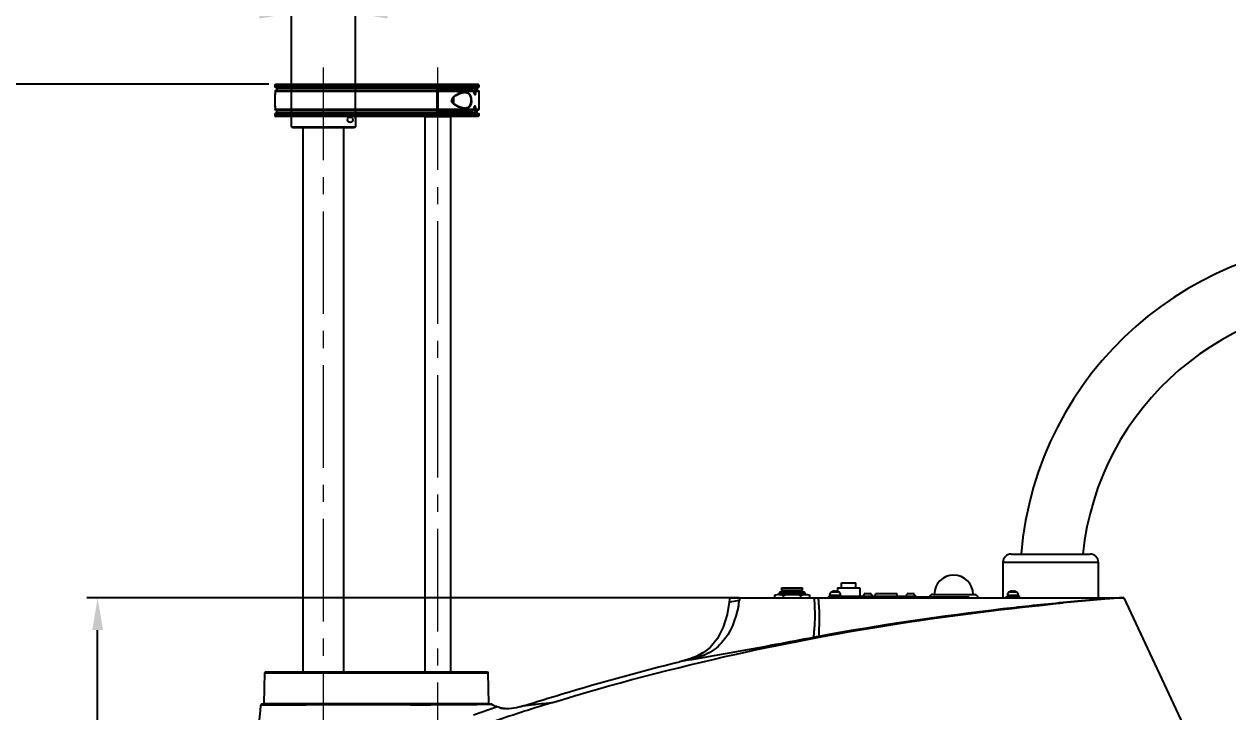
# Model space of a CAD drawing. Header units: millimetres. Extents: x 4086 to 8300, y 123 to 1549.
# Drawn here: x 6641.1 to 6864.6, y 1053.7 to 1181.5 of the extents above; entities that cross this region are included whole.
import ezdxf

# ---------------------------------------------------------------- set-up
doc = ezdxf.new("R2010")
doc.units = ezdxf.units.MM
doc.linetypes.add('CENTER2', pattern=[28.575, 19.05, -3.175, 3.175, -3.175])
doc.layers.add('中心线层', color=7, linetype='CENTER2', lineweight=0)
doc.layers.add('轮廓实线层', color=7, linetype='Continuous', lineweight=30)
doc.styles.add('思源黑', font='SourceHanSansCN-Normal.ttf')
doc.dimstyles.new('尺寸标注_3_10比例', dxfattribs={"dimtxt": 7, "dimasz": 6, "dimexe": 2, "dimexo": 1.5, "dimgap": 1, "dimtad": 1, "dimdec": 1, "dimlfac": 3.333333, "dimdsep": 46, "dimtxsty": '思源黑', "dimcen": 0.09, "dimadec": 0, "dimazin": 0, "dimtp": 0.01, "dimtm": 0.01, "dimtfac": 1, "dimtdec": 1, "dimtofl": 0, "dimtmove": 0, "dimatfit": 3, "dimfxl": 0, "dimtolj": 1, "dimarcsym": 0})

# ---------------------------------------------------------------- blocks, each defined once
blk = doc.blocks.new('*D2682')
at = {"layer": 'Defpoints', "color": 0}
for p in [(6600.6, 1170.28), (6687.99, 1170.28), (6899.74, 839.53)]:
    blk.add_point(p, dxfattribs=at)
at = {"layer": '轮廓实线层', "color": 0, "lineweight": -2}
for p, q in [((6686.49, 1170.28), (6598.6, 1170.28)), ((6600.6, 845.53), (6600.6, 1164.28)), ((6898.24, 839.53), (6598.6, 839.53))]:
    blk.add_line(p, q, dxfattribs=at)
at = {"layer": '轮廓实线层', "color": 0}
for points in [[(6601.6, 1164.28), (6599.6, 1164.28), (6600.6, 1170.28)], [(6599.6, 845.53), (6601.6, 845.53), (6600.6, 839.53)]]:
    blk.add_solid(points, dxfattribs=at)
at = {"layer": '轮廓实线层', "color": 0, "insert": (6595.97, 1004.91), "char_height": 7, "attachment_point": 5, "rotation": 90, "style": '思源黑'}
blk.add_mtext('\\A1;\\A1;1099.5', dxfattribs=at)
blk = doc.blocks.new('*D2686')
at = {"layer": 'Defpoints', "color": 0}
for p in [(6654.71, 1074.88), (6775.32, 1074.88), (6685.77, 959.68)]:
    blk.add_point(p, dxfattribs=at)
at = {"layer": '轮廓实线层', "color": 0, "lineweight": -2}
for p, q in [((6773.82, 1074.88), (6652.71, 1074.88)), ((6654.71, 965.68), (6654.71, 1068.88)), ((6684.27, 959.68), (6652.71, 959.68))]:
    blk.add_line(p, q, dxfattribs=at)
at = {"layer": '轮廓实线层', "color": 0}
for points in [[(6655.71, 1068.88), (6653.71, 1068.88), (6654.71, 1074.88)], [(6653.71, 965.68), (6655.71, 965.68), (6654.71, 959.68)]]:
    blk.add_solid(points, dxfattribs=at)
at = {"layer": '轮廓实线层', "color": 0, "insert": (6650.08, 1017.28), "char_height": 7, "attachment_point": 5, "rotation": 90, "style": '思源黑'}
blk.add_mtext('\\A1;384', dxfattribs=at)
blk = doc.blocks.new('*D2704')
at = {"layer": 'Defpoints', "color": 0}
for p in [(6702.56, 1183.48), (6690.72, 1162.33), (6702.56, 1162.33)]:
    blk.add_point(p, dxfattribs=at)
at = {"layer": '轮廓实线层', "color": 0, "lineweight": -2}
for p, q in [((6690.72, 1163.83), (6690.72, 1185.48)), ((6702.56, 1163.83), (6702.56, 1185.48)), ((6684.72, 1183.48), (6678.72, 1183.48)), ((6708.56, 1183.48), (6714.56, 1183.48))]:
    blk.add_line(p, q, dxfattribs=at)
at = {"layer": '轮廓实线层', "color": 0}
for points in [[(6684.72, 1182.48), (6684.72, 1184.48), (6690.72, 1183.48)], [(6708.56, 1184.48), (6708.56, 1182.48), (6702.56, 1183.48)]]:
    blk.add_solid(points, dxfattribs=at)
at = {"layer": '轮廓实线层', "color": 0, "insert": (6696.83, 1189), "char_height": 7, "attachment_point": 5, "style": '思源黑'}
blk.add_mtext('\\A1;φ{\\A1;39.5}', dxfattribs=at)

msp = doc.modelspace()

# ---------------------------------------------------------------- linework, layer by layer
for p, q in [((6687.641, 1169.789), (6687.641, 1170.134)), ((6717.761, 1170.134), (6687.641, 1170.134)), ((6717.761, 1169.789), (6687.641, 1169.789)), ((6687.649, 1168.979), (6717.761, 1168.979)), ((6717.761, 1169.699), (6687.731, 1169.699)), ((6687.739, 1169.069), (6717.761, 1169.069)), ((6687.791, 1170.284), (6717.761, 1170.284)), ((6687.941, 1169.609), (6687.941, 1169.139)), ((6687.941, 1169.609), (6717.761, 1169.609)), ((6687.946, 1169.139), (6687.943, 1169.127)), ((6687.949, 1169.159), (6717.761, 1169.159)), ((6717.761, 1164.284), (6717.761, 1170.284)), ((6717.799, 1170.284), (6717.874, 1170.284)), ((6717.911, 1164.284), (6717.911, 1170.284)), ((6717.911, 1170.284), (6725.348, 1170.284)), ((6725.498, 1170.134), (6717.911, 1170.134)), ((6725.498, 1169.789), (6717.911, 1169.789)), ((6725.408, 1169.699), (6717.911, 1169.699)), ((6717.911, 1169.609), (6725.198, 1169.609)), ((6724.35, 1169.159), (6717.911, 1169.159)), ((6717.911, 1169.069), (6724.552, 1169.069)), ((6717.911, 1168.979), (6724.637, 1168.979)), ((6725.198, 1169.159), (6724.593, 1169.159)), ((6724.637, 1168.559), (6724.637, 1168.979)), ((6724.652, 1168.979), (6725.498, 1168.979)), ((6724.68, 1169.069), (6725.408, 1169.069)), ((6724.777, 1168.979), (6724.777, 1168.559)), ((6724.787, 1169.057), (6724.797, 1169.069)), ((6724.884, 1168.979), (6724.884, 1168.559)), ((6725.198, 1169.609), (6725.198, 1169.159)), ((6725.498, 1170.134), (6725.498, 1169.789)), ((6725.498, 1168.979), (6725.498, 1168.799)), ((6687.641, 1166.189), (6687.641, 1168.379)), ((6687.645, 1168.388), (6687.646, 1168.401)), ((6687.648, 1168.455), (6687.647, 1168.52)), ((6717.761, 1168.034), (6717.911, 1168.034)), ((6720.488, 1167.284), (6720.436, 1167.284)), ((6720.484, 1167.284), (6720.489, 1167.352)), ((6720.489, 1167.352), (6720.574, 1167.583)), ((6720.574, 1167.583), (6720.735, 1167.791)), ((6720.574, 1167.582), (6720.574, 1167.004)), ((6720.793, 1166.718), (6720.619, 1166.915)), ((6720.735, 1167.791), (6720.947, 1167.983)), ((6720.761, 1167.815), (6720.761, 1166.754)), ((6721.017, 1166.531), (6720.793, 1166.718)), ((6722.8, 1168.709), (6722.794, 1168.709)), ((6724.046, 1167.284), (6724.124, 1167.284)), ((6724.642, 1168.559), (6724.637, 1168.559)), ((6724.647, 1168.501), (6724.642, 1168.559)), ((6724.654, 1168.469), (6724.647, 1168.501)), ((6724.884, 1168.559), (6724.652, 1168.559)), ((6724.654, 1168.469), (6724.749, 1168.469)), ((6724.679, 1168.416), (6724.685, 1168.428)), ((6724.699, 1168.379), (6724.792, 1168.379)), ((6724.792, 1168.379), (6724.836, 1168.379)), ((6725.498, 1168.799), (6725.49, 1168.509)), ((6687.641, 1164.434), (6687.641, 1164.779)), ((6687.641, 1164.779), (6717.761, 1164.779)), ((6687.645, 1166.159), (6687.645, 1166.142)), ((6687.649, 1166.009), (6687.648, 1166.09)), ((6687.649, 1166.013), (6687.649, 1165.589)), ((6717.761, 1165.589), (6687.649, 1165.589)), ((6687.731, 1164.869), (6717.761, 1164.869)), ((6717.761, 1165.499), (6687.739, 1165.499)), ((6687.941, 1165.428), (6687.941, 1164.959)), ((6717.761, 1164.959), (6687.941, 1164.959)), ((6717.761, 1165.409), (6687.949, 1165.409)), ((6717.761, 1166.534), (6717.911, 1166.534)), ((6724.637, 1165.589), (6717.911, 1165.589)), ((6724.552, 1165.499), (6717.911, 1165.499)), ((6717.911, 1165.409), (6724.35, 1165.409)), ((6725.198, 1164.959), (6717.911, 1164.959)), ((6717.911, 1164.869), (6725.408, 1164.869)), ((6717.911, 1164.779), (6725.498, 1164.779)), ((6722.793, 1165.859), (6722.8, 1165.859)), ((6724.593, 1165.409), (6725.198, 1165.409)), ((6724.637, 1165.589), (6724.637, 1166.009)), ((6724.637, 1166.009), (6724.642, 1166.009)), ((6724.642, 1166.009), (6724.646, 1166.06)), ((6724.646, 1166.06), (6724.656, 1166.108)), ((6724.652, 1166.009), (6724.884, 1166.009)), ((6725.498, 1165.589), (6724.652, 1165.589)), ((6724.656, 1166.108), (6724.66, 1166.118)), ((6724.749, 1166.099), (6724.66, 1166.099)), ((6724.68, 1165.499), (6725.408, 1165.499)), ((6724.746, 1166.189), (6724.699, 1166.189)), ((6724.836, 1166.189), (6724.746, 1166.189)), ((6724.777, 1166.009), (6724.777, 1165.589)), ((6724.78, 1165.544), (6724.777, 1165.589)), ((6724.884, 1166.009), (6724.884, 1165.589)), ((6725.198, 1164.959), (6725.198, 1165.409)), ((6725.498, 1165.769), (6725.498, 1165.589)), ((6725.498, 1164.779), (6725.498, 1164.434)), ((6687.641, 1164.434), (6717.761, 1164.434)), ((6717.761, 1164.284), (6687.791, 1164.284)), ((6690.719, 1162.334), (6690.719, 1164.284)), ((6690.869, 1162.184), (6690.719, 1162.334)), ((6690.719, 1162.334), (6702.565, 1162.334)), ((6702.565, 1162.334), (6702.414, 1162.184)), ((6702.565, 1164.284), (6702.565, 1162.334)), ((6715.436, 1164.284), (6715.436, 1061.084)), ((6717.911, 1164.434), (6725.498, 1164.434)), ((6725.348, 1164.284), (6717.911, 1164.284)), ((6720.236, 1164.284), (6720.236, 1061.084)), ((6702.414, 1162.184), (6690.869, 1162.184)), ((6692.894, 1061.085), (6692.894, 1162.184)), ((6700.394, 1061.085), (6700.394, 1162.184)), ((6824.294, 1082.982), (6838.994, 1082.982)), ((6822.794, 1081.482), (6822.794, 1074.884)), ((6822.794, 1081.482), (6840.494, 1081.482)), ((6840.494, 1081.482), (6840.494, 1074.884)), ((6792.794, 1076.727), (6792.794, 1077.627)), ((6792.794, 1077.627), (6795.494, 1077.627)), ((6795.494, 1076.727), (6795.494, 1077.627)), ((6780.353, 1075.364), (6780.353, 1074.884)), ((6781.175, 1075.482), (6786.112, 1075.482)), ((6781.428, 1075.977), (6781.244, 1075.793)), ((6781.244, 1075.793), (6781.244, 1075.482)), ((6781.244, 1075.793), (6786.044, 1075.793)), ((6781.428, 1075.977), (6785.86, 1075.977)), ((6781.694, 1076.697), (6781.694, 1076.247)), ((6781.694, 1076.697), (6785.594, 1076.697)), ((6785.594, 1076.247), (6781.694, 1076.247)), ((6781.998, 1075.364), (6781.998, 1074.884)), ((6782.301, 1076.247), (6782.301, 1075.977)), ((6784.986, 1075.977), (6784.986, 1076.247)), ((6785.289, 1074.884), (6785.289, 1075.364)), ((6785.594, 1076.247), (6785.594, 1076.697)), ((6786.044, 1075.793), (6785.86, 1075.977)), ((6786.044, 1075.482), (6786.044, 1075.793)), ((6786.934, 1074.884), (6786.934, 1075.364)), ((6790.609, 1075.337), (6790.609, 1075.247)), ((6790.609, 1075.337), (6792.649, 1075.337)), ((6792.649, 1075.247), (6790.609, 1075.247)), ((6790.844, 1075.247), (6790.844, 1075.034)), ((6791.119, 1076.028), (6791.052, 1076.002)), ((6791.052, 1076.002), (6791.501, 1076.002)), ((6791.119, 1076.028), (6791.119, 1076.022)), ((6791.501, 1076.106), (6791.501, 1076.022)), ((6791.501, 1076.002), (6791.552, 1075.998)), ((6791.552, 1075.998), (6791.629, 1076.002)), ((6791.629, 1076.002), (6791.703, 1075.998)), ((6791.703, 1075.998), (6791.756, 1076.002)), ((6791.756, 1076.022), (6791.756, 1076.106)), ((6791.756, 1076.002), (6791.861, 1076.002)), ((6791.861, 1076.002), (6792.199, 1076.002)), ((6792.044, 1076.727), (6792.044, 1076.052)), ((6792.044, 1076.727), (6796.244, 1076.727)), ((6792.206, 1076.002), (6792.139, 1076.028)), ((6792.139, 1076.022), (6792.139, 1076.027)), ((6792.199, 1076.002), (6792.206, 1076.002)), ((6792.413, 1075.247), (6792.413, 1075.034)), ((6792.413, 1075.182), (6798.59, 1075.182)), ((6792.649, 1075.337), (6792.649, 1075.247)), ((6792.882, 1075.034), (6792.882, 1075.182)), ((6795.817, 1074.884), (6795.817, 1075.182)), ((6796.244, 1076.727), (6796.244, 1075.182)), ((6797.078, 1074.884), (6797.078, 1075.182)), ((6797.234, 1075.677), (6798.134, 1075.677)), ((6798.614, 1074.884), (6798.614, 1075.182)), ((6798.614, 1075.182), (6806.534, 1075.182)), ((6799.124, 1075.182), (6799.124, 1075.632)), ((6803.144, 1075.632), (6799.124, 1075.632)), ((6803.144, 1075.182), (6803.144, 1075.632)), ((6804.704, 1075.182), (6804.704, 1074.882)), ((6805.184, 1075.677), (6806.084, 1075.677)), ((6809.744, 1075.482), (6817.543, 1075.482)), ((6823.609, 1075.337), (6823.609, 1075.247)), ((6823.609, 1075.337), (6825.649, 1075.337)), ((6825.649, 1075.247), (6823.609, 1075.247)), ((6823.844, 1075.247), (6823.844, 1075.034)), ((6824.119, 1076.027), (6824.052, 1076.001)), ((6824.052, 1076.001), (6824.501, 1076.001)), ((6824.119, 1076.027), (6824.119, 1076.022)), ((6824.501, 1076.106), (6824.501, 1076.022)), ((6824.501, 1076.001), (6824.552, 1075.998)), ((6824.552, 1075.998), (6824.629, 1076.001)), ((6824.629, 1076.001), (6824.703, 1075.998)), ((6824.703, 1075.998), (6824.756, 1076.002)), ((6824.756, 1076.022), (6824.756, 1076.106)), ((6824.756, 1076.002), (6824.861, 1076.001)), ((6824.861, 1076.001), (6825.199, 1076.001)), ((6825.139, 1076.022), (6825.139, 1076.027)), ((6825.206, 1076.001), (6825.139, 1076.027)), ((6825.199, 1076.001), (6825.206, 1076.001)), ((6825.413, 1075.247), (6825.413, 1075.034)), ((6825.649, 1075.337), (6825.649, 1075.247)), ((6772.036, 1074.577), (6771.986, 1074.059)), ((6772.063, 1074.884), (6772.036, 1074.577)), ((6772.066, 1074.884), (6845.257, 1074.884)), ((6773.885, 1074.884), (6773.885, 1074.45)), ((6788.61, 1073.547), (6788.616, 1073.384)), ((6790.324, 1075.034), (6790.324, 1074.884)), ((6790.324, 1075.034), (6792.933, 1075.034)), ((6792.934, 1075.034), (6792.934, 1074.884)), ((6797.078, 1075.032), (6798.452, 1075.032)), ((6797.295, 1074.884), (6797.295, 1075.032)), ((6798.369, 1075.032), (6798.369, 1074.884)), ((6798.464, 1075.032), (6798.464, 1074.884)), ((6798.464, 1075.032), (6804.854, 1075.032)), ((6804.924, 1075.032), (6816.364, 1075.032)), ((6805.373, 1074.882), (6805.373, 1075.032)), ((6815.914, 1075.032), (6815.914, 1074.882)), ((6823.324, 1075.034), (6823.324, 1074.884)), ((6823.324, 1075.034), (6825.933, 1075.034)), ((6825.934, 1075.034), (6825.934, 1074.884)), ((6842.586, 1074.705), (6833.948, 1073.969)), ((6839.984, 1074.496), (6839.472, 1074.454)), ((6840.751, 1074.559), (6839.984, 1074.496)), ((6840.9, 1074.571), (6840.751, 1074.559)), ((6843.39, 1074.764), (6842.586, 1074.705)), ((6843.994, 1074.806), (6843.39, 1074.764)), ((6844.463, 1074.836), (6843.994, 1074.806)), ((6844.863, 1074.86), (6844.463, 1074.836)), ((6845.258, 1074.882), (6844.863, 1074.86)), ((6845.257, 1074.883), (6857.567, 1048.484)), ((6765.872, 1063.973), (6765.182, 1063.695)), ((6767.184, 1064.684), (6765.737, 1063.914)), ((6768.407, 1065.654), (6767.184, 1064.684)), ((6762.743, 1062.997), (6762.743, 1062.998)), ((6685.637, 1055.232), (6685.736, 1060.937)), ((6685.736, 1060.937), (6727.232, 1060.937)), ((6685.886, 1061.085), (6727.082, 1061.084)), ((6727.332, 1055.232), (6727.232, 1060.937)), ((6727.895, 1055.084), (6685.176, 1055.085)), ((6685.637, 1055.232), (6727.332, 1055.232)), ((6738.962, 1055.35), (6737.991, 1055.244)), ((6685.368, 1054.944), (6685.026, 1054.944)), ((6685.453, 1054.944), (6685.368, 1054.944)), ((6685.574, 1054.943), (6685.453, 1054.944)), ((6728.78, 1054.561), (6724.512, 1053.082)), ((6728.911, 1054.606), (6728.78, 1054.561)), ((6729.416, 1054.434), (6728.911, 1054.606)), ((6729.795, 1054.344), (6729.416, 1054.434)), ((6730.314, 1054.269), (6729.795, 1054.344)), ((6730.868, 1054.242), (6730.314, 1054.269)), ((6731.043, 1054.244), (6730.868, 1054.242)), ((6731.043, 1054.244), (6731.043, 1054.244)), ((6733.865, 1054.791), (6732.921, 1054.521)), ((6733.272, 1054.614), (6732.921, 1054.521)), ((6732.921, 1054.521), (6732.921, 1054.521)), ((6733.866, 1054.792), (6733.272, 1054.614)), ((6733.866, 1054.792), (6733.865, 1054.791))]:
    msp.add_line(p, q)
for points in [[(6687.649, 1168.979), (6687.649, 1168.524), (6687.649, 1168.489), (6687.648, 1168.459), (6687.647, 1168.434), (6687.646, 1168.414), (6687.645, 1168.401), (6687.645, 1168.397)], [(6687.941, 1169.122), (6687.921, 1169.094), (6687.887, 1169.073), (6687.859, 1169.069)], [(6724.435, 1169.069), (6724.399, 1169.079), (6724.39, 1169.086)], [(6724.642, 1168.979), (6724.64, 1169.001), (6724.63, 1169.024), (6724.613, 1169.046), (6724.586, 1169.062), (6724.552, 1169.069)], [(6724.777, 1168.979), (6724.78, 1169.024), (6724.787, 1169.057)], [(6720.619, 1166.915), (6720.506, 1167.137), (6720.484, 1167.284)], [(6720.947, 1167.983), (6721.221, 1168.175), (6721.554, 1168.363), (6721.935, 1168.531), (6722.374, 1168.661), (6722.794, 1168.709)], [(6724.652, 1168.559), (6724.65, 1168.514), (6724.647, 1168.5)], [(6687.645, 1166.171), (6687.645, 1166.173), (6687.645, 1166.169), (6687.646, 1166.157), (6687.647, 1166.139), (6687.648, 1166.115), (6687.648, 1166.085), (6687.649, 1166.051), (6687.649, 1166.013)], [(6687.859, 1165.499), (6687.896, 1165.491), (6687.93, 1165.464)], [(6687.93, 1165.464), (6687.945, 1165.435), (6687.946, 1165.428)], [(6722.793, 1165.859), (6722.469, 1165.888), (6722.03, 1166.003), (6721.645, 1166.16), (6721.305, 1166.34), (6721.017, 1166.531)], [(6724.393, 1165.49), (6724.39, 1165.481), (6724.393, 1165.483), (6724.425, 1165.498), (6724.434, 1165.499)], [(6724.552, 1165.499), (6724.586, 1165.505), (6724.612, 1165.521), (6724.63, 1165.543), (6724.64, 1165.566), (6724.642, 1165.589)], [(6724.797, 1165.499), (6724.787, 1165.511), (6724.78, 1165.544)], [(6771.986, 1074.059), (6771.584, 1071.789), (6770.855, 1069.395), (6769.79, 1067.32), (6768.407, 1065.654)], [(6765.737, 1063.914), (6764.111, 1063.355), (6762.743, 1062.997)], [(6767.397, 1064.829), (6766.622, 1064.345), (6765.872, 1063.973)]]:
    msp.add_lwpolyline(points)
msp.add_circle((6701.593, 1163.687), 0.495)
for centre, radius, start, end in [((6687.739, 1168.979), 0.09, 90.02562, 180.02559), ((6687.851, 1169.609), 0.09, 0.00001, 90), ((6725.288, 1169.609), 0.09, 90, 180), ((6725.288, 1169.159), 0.09, 180, 269.99956), ((6721.693, 1167.686), 1.386, 217.8407, 218.7307), ((6721.658, 1166.916), 1.336, 139.62299, 142.21868), ((6722.195, 1166.4), 2.081, 130.89788, 133.63537), ((6771.252, 1167.28), 45.778, 179.41611, 179.99569), ((6770.97, 1167.285), 45.496, 180.00204, 180.5229), ((6773.696, 1167.254), 48.222, 178.93158, 179.41422), ((6774.297, 1167.32), 48.823, 180.52801, 181.33038), ((6779.399, 1167.146), 53.927, 178.55209, 178.93049), ((6687.851, 1164.959), 0.09, 269.99987, 0), ((6722.187, 1168.155), 2.067, 226.23822, 229.24159), ((6725.288, 1165.409), 0.09, 90.00023, 180), ((6725.288, 1164.959), 0.09, 180.00011, 270), ((6701.593, 1163.687), 1.05, 338.1371, 21.88053), ((6824.294, 1081.482), 1.5, 90, 180), ((6838.994, 1081.482), 1.5, 0, 90), ((6813.644, 1075.482), 3.6, 0, 180), ((6781.177, 1072.759), 2.723, 90.03588, 95.753), ((6791.329, 1075.337), 0.72, 112.61986, 180), ((6791.629, 1074.617), 1.495, 94.89378, 109.95213), ((6791.629, 1074.617), 1.411, 84.81427, 95.18573), ((6791.629, 1074.617), 1.495, 70.04787, 85.10622), ((6791.929, 1075.337), 0.72, 0, 67.38014), ((6797.684, 1074.896), 0.902, 119.93834, 161.48285), ((6797.684, 1074.896), 0.902, 18.51715, 60.06166), ((6798.614, 1075.032), 0.15, 90, 180), ((6804.704, 1075.032), 0.15, 0, 90), ((6805.634, 1074.896), 0.902, 119.93834, 161.48285), ((6805.634, 1074.896), 0.902, 18.51715, 60.06166), ((6806.534, 1075.032), 0.15, 0, 90), ((6809.744, 1074.882), 0.6, 90, 165.30117), ((6817.544, 1074.882), 0.6, 0, 90), ((6824.329, 1075.337), 0.72, 112.61986, 180), ((6824.629, 1074.617), 1.495, 94.89378, 109.95213), ((6824.629, 1074.617), 1.411, 84.81427, 95.18573), ((6824.629, 1074.617), 1.495, 70.04787, 85.10622), ((6824.929, 1075.337), 0.72, 0, 67.38014), ((6748.137, 1078.631), 26.085, 348.20302, 349.48604), ((6746.633, 1078.91), 27.615, 349.48617, 350.70588), ((6550.332, 1064.622), 238.446, 2.14511, 2.46667), ((6804.923, 1074.882), 0.15, 90, 180), ((6816.364, 1074.882), 0.15, 0, 90), ((6880.986, 572.395), 503.772, 94.72686, 95.35683), ((6888.04, 513.758), 562.754, 94.36002, 95.5147), ((6868.023, 641.344), 433.677, 100.54958, 100.68667), ((6727.86, 1042.007), 13.057, 91.7454, 92.15347), ((6858.46, 666.776), 406.533, 107.09411, 108.77723), ((6730.808, 1059.455), 5.21, 254.51045, 263.84787), ((6730.835, 1059.657), 5.414, 263.78891, 264.30104)]:
    msp.add_arc(centre, radius, start, end)
at = {"color": 7, "linetype": 'Continuous'}
for radius, end in [(63.45, 175.18218), (52.05, 174.12503)]:
    msp.add_arc((6889.394, 1077.665), radius, 0.00019, end, dxfattribs=at)
for points in [[(6687.641, 1170.134), (6687.641, 1170.204), (6687.72, 1170.284), (6687.791, 1170.284)], [(6725.498, 1170.134), (6725.498, 1170.204), (6725.418, 1170.284), (6725.348, 1170.284)], [(6720.602, 1167.734), (6720.503, 1167.607), (6720.427, 1167.445), (6720.427, 1167.284)], [(6720.599, 1166.836), (6720.501, 1166.963), (6720.439, 1167.124), (6720.427, 1167.284)], [(6720.758, 1166.662), (6720.706, 1166.711), (6720.657, 1166.764), (6720.613, 1166.819)], [(6720.759, 1167.907), (6720.717, 1167.867), (6720.677, 1167.825), (6720.64, 1167.781)], [(6722.697, 1168.791), (6722.546, 1168.779), (6722.396, 1168.749), (6722.249, 1168.71)], [(6722.964, 1165.772), (6722.814, 1165.763), (6722.663, 1165.774), (6722.515, 1165.799)], [(6687.641, 1164.434), (6687.641, 1164.363), (6687.72, 1164.284), (6687.791, 1164.284)], [(6725.498, 1164.434), (6725.498, 1164.363), (6725.418, 1164.284), (6725.348, 1164.284)], [(6780.353, 1075.364), (6780.533, 1075.413), (6780.718, 1075.45), (6780.904, 1075.469)], [(6781.175, 1075.482), (6781.452, 1075.482), (6781.731, 1075.436), (6781.998, 1075.364)], [(6781.998, 1075.364), (6782.543, 1075.437), (6783.094, 1075.482), (6783.644, 1075.482)], [(6783.644, 1075.482), (6784.193, 1075.482), (6784.744, 1075.437), (6785.289, 1075.364)], [(6785.289, 1075.364), (6785.557, 1075.436), (6785.835, 1075.482), (6786.112, 1075.482)], [(6786.112, 1075.482), (6786.389, 1075.482), (6786.667, 1075.436), (6786.934, 1075.364)], [(6685.886, 1061.085), (6685.816, 1061.085), (6685.738, 1061.007), (6685.736, 1060.937)], [(6727.082, 1061.084), (6727.152, 1061.084), (6727.231, 1061.007), (6727.232, 1060.937)], [(6685.176, 1055.085), (6685.107, 1055.085), (6685.03, 1055.012), (6685.026, 1054.944)], [(6685.487, 1055.085), (6685.557, 1055.085), (6685.636, 1055.162), (6685.637, 1055.232)], [(6727.482, 1055.084), (6727.412, 1055.084), (6727.333, 1055.162), (6727.332, 1055.232)], [(6727.968, 1055.066), (6728.274, 1054.896), (6728.586, 1054.735), (6728.911, 1054.606)], [(6731.043, 1054.244), (6730.794, 1054.238), (6730.545, 1054.246), (6730.298, 1054.27)], [(6732.921, 1054.52), (6732.307, 1054.367), (6731.676, 1054.261), (6731.043, 1054.244)]]:
    msp.add_open_spline(points, degree=3)
for points, knots in [([(6687.654, 1169.743), (6687.649, 1169.75), (6687.643, 1169.765), (6687.641, 1169.781), (6687.641, 1169.789)], [0, 0, 0, 0, 0.5164393, 1, 1, 1, 1]), ([(6687.731, 1169.699), (6687.716, 1169.699), (6687.685, 1169.707), (6687.661, 1169.729), (6687.654, 1169.743)], [0, 0, 0, 0, 0.488109, 1, 1, 1, 1]), ([(6687.739, 1169.069), (6687.73, 1169.069), (6687.711, 1169.065), (6687.694, 1169.057), (6687.686, 1169.051)], [0, 0, 0, 0, 0.4836321, 1, 1, 1, 1]), ([(6687.859, 1169.069), (6687.865, 1169.069), (6687.878, 1169.07), (6687.89, 1169.074), (6687.896, 1169.077)], [0, 0, 0, 0, 0.4840978, 1, 1, 1, 1]), ([(6687.896, 1169.077), (6687.903, 1169.08), (6687.916, 1169.088), (6687.927, 1169.099), (6687.932, 1169.105)], [0, 0, 0, 0, 0.4988573, 1, 1, 1, 1]), ([(6687.932, 1169.105), (6687.937, 1169.113), (6687.946, 1169.131), (6687.949, 1169.15), (6687.949, 1169.159)], [0, 0, 0, 0, 0.5159117, 1, 1, 1, 1]), ([(6687.946, 1169.136), (6687.947, 1169.137), (6687.947, 1169.123), (6687.948, 1169.12), (6687.949, 1169.115)], [0, 0, 0, 0, 0.2253329, 1, 1, 1, 1]), ([(6724.35, 1169.159), (6724.35, 1169.142), (6724.358, 1169.111), (6724.381, 1169.088), (6724.393, 1169.08)], [0, 0, 0, 0, 0.5367541, 1, 1, 1, 1]), ([(6724.382, 1169.133), (6724.379, 1169.133), (6724.37, 1169.125), (6724.366, 1169.116), (6724.363, 1169.11)], [0, 0, 0, 0, 0.3404643, 1, 1, 1, 1]), ([(6724.403, 1169.085), (6724.401, 1169.096), (6724.399, 1169.112), (6724.388, 1169.133), (6724.382, 1169.133)], [0, 0, 0, 0, 0.6587863, 1, 1, 1, 1]), ([(6724.393, 1169.08), (6724.399, 1169.077), (6724.412, 1169.071), (6724.427, 1169.069), (6724.434, 1169.069)], [0, 0, 0, 0, 0.4866612, 1, 1, 1, 1]), ([(6724.552, 1169.069), (6724.557, 1169.069), (6724.566, 1169.068), (6724.575, 1169.065), (6724.579, 1169.064)], [0, 0, 0, 0, 0.4850647, 1, 1, 1, 1]), ([(6724.593, 1169.159), (6724.589, 1169.159), (6724.579, 1169.153), (6724.572, 1169.145), (6724.569, 1169.139)], [0, 0, 0, 0, 0.4027425, 1, 1, 1, 1]), ([(6724.579, 1169.064), (6724.596, 1169.057), (6724.626, 1169.033), (6724.637, 1168.997), (6724.637, 1168.979)], [0, 0, 0, 0, 0.5001516, 1, 1, 1, 1]), ([(6724.593, 1169.159), (6724.593, 1169.144), (6724.601, 1169.113), (6724.623, 1169.09), (6724.636, 1169.082)], [0, 0, 0, 0, 0.4916377, 1, 1, 1, 1]), ([(6724.636, 1169.082), (6724.643, 1169.077), (6724.657, 1169.071), (6724.673, 1169.069), (6724.68, 1169.069)], [0, 0, 0, 0, 0.5175977, 1, 1, 1, 1]), ([(6724.657, 1169.026), (6724.655, 1169.018), (6724.653, 1169.003), (6724.652, 1168.987), (6724.652, 1168.979)], [0, 0, 0, 0, 0.4830092, 1, 1, 1, 1]), ([(6724.68, 1169.069), (6724.674, 1169.069), (6724.662, 1169.052), (6724.659, 1169.036), (6724.657, 1169.026)], [0, 0, 0, 0, 0.3456306, 1, 1, 1, 1]), ([(6724.884, 1168.979), (6724.884, 1169.002), (6724.866, 1169.049), (6724.82, 1169.069), (6724.797, 1169.069)], [0, 0, 0, 0, 0.506076, 1, 1, 1, 1]), ([(6725.408, 1169.699), (6725.423, 1169.699), (6725.454, 1169.707), (6725.477, 1169.729), (6725.485, 1169.743)], [0, 0, 0, 0, 0.4881087, 1, 1, 1, 1]), ([(6725.408, 1169.069), (6725.423, 1169.069), (6725.454, 1169.06), (6725.477, 1169.038), (6725.485, 1169.025)], [0, 0, 0, 0, 0.4881085, 1, 1, 1, 1]), ([(6725.485, 1169.743), (6725.489, 1169.75), (6725.495, 1169.765), (6725.498, 1169.781), (6725.498, 1169.789)], [0, 0, 0, 0, 0.5164393, 1, 1, 1, 1]), ([(6725.485, 1169.025), (6725.489, 1169.018), (6725.495, 1169.003), (6725.498, 1168.986), (6725.498, 1168.979)], [0, 0, 0, 0, 0.5164393, 1, 1, 1, 1]), ([(6687.643, 1168.379), (6687.644, 1168.379), (6687.644, 1168.384), (6687.645, 1168.386), (6687.645, 1168.388)], [0, 0, 0, 0, 0.2539963, 1, 1, 1, 1]), ([(6687.646, 1168.401), (6687.647, 1168.409), (6687.648, 1168.427), (6687.648, 1168.445), (6687.648, 1168.455)], [0, 0, 0, 0, 0.4231432, 1, 1, 1, 1]), ([(6722.249, 1168.71), (6722.128, 1168.677), (6721.622, 1168.505), (6721.141, 1168.241), (6720.832, 1167.974)], [0, 0, 0, 0, 0.2349916, 1, 1, 1, 1]), ([(6724.124, 1167.284), (6724.124, 1167.715), (6723.934, 1168.627), (6723.043, 1168.821), (6722.697, 1168.791)], [0, 0, 0, 0, 0.5542354, 1, 1, 1, 1]), ([(6724.046, 1167.284), (6724.046, 1167.668), (6723.883, 1168.466), (6723.115, 1168.709), (6722.8, 1168.709)], [0, 0, 0, 0, 0.5501901, 1, 1, 1, 1]), ([(6722.8, 1165.859), (6723.114, 1165.859), (6723.882, 1166.101), (6724.046, 1166.899), (6724.046, 1167.284)], [0, 0, 0, 0, 0.4495896, 1, 1, 1, 1]), ([(6724.124, 1167.284), (6724.123, 1166.893), (6723.996, 1166.113), (6723.268, 1165.79), (6722.964, 1165.772)], [0, 0, 0, 0, 0.5622035, 1, 1, 1, 1]), ([(6724.637, 1168.559), (6724.637, 1168.543), (6724.638, 1168.512), (6724.641, 1168.481), (6724.644, 1168.466)], [0, 0, 0, 0, 0.4894357, 1, 1, 1, 1]), ([(6724.644, 1168.466), (6724.646, 1168.451), (6724.649, 1168.433), (6724.66, 1168.404), (6724.667, 1168.404)], [0, 0, 0, 0, 0.6665583, 1, 1, 1, 1]), ([(6724.659, 1168.455), (6724.665, 1168.451), (6724.675, 1168.442), (6724.683, 1168.431), (6724.687, 1168.425)], [0, 0, 0, 0, 0.5081674, 1, 1, 1, 1]), ([(6724.667, 1168.404), (6724.67, 1168.404), (6724.675, 1168.408), (6724.678, 1168.413), (6724.679, 1168.416)], [0, 0, 0, 0, 0.3748674, 1, 1, 1, 1]), ([(6724.687, 1168.425), (6724.69, 1168.418), (6724.697, 1168.403), (6724.699, 1168.387), (6724.699, 1168.379)], [0, 0, 0, 0, 0.4768504, 1, 1, 1, 1]), ([(6724.749, 1168.469), (6724.755, 1168.469), (6724.768, 1168.486), (6724.771, 1168.502), (6724.773, 1168.513)], [0, 0, 0, 0, 0.3576376, 1, 1, 1, 1]), ([(6724.749, 1168.469), (6724.764, 1168.469), (6724.794, 1168.46), (6724.816, 1168.438), (6724.823, 1168.425)], [0, 0, 0, 0, 0.4839285, 1, 1, 1, 1]), ([(6724.773, 1168.513), (6724.774, 1168.52), (6724.776, 1168.535), (6724.777, 1168.551), (6724.777, 1168.559)], [0, 0, 0, 0, 0.4804913, 1, 1, 1, 1]), ([(6724.823, 1168.425), (6724.827, 1168.418), (6724.833, 1168.403), (6724.836, 1168.386), (6724.836, 1168.379)], [0, 0, 0, 0, 0.515148, 1, 1, 1, 1]), ([(6724.836, 1168.379), (6724.84, 1168.379), (6724.851, 1168.383), (6724.858, 1168.392), (6724.861, 1168.397)], [0, 0, 0, 0, 0.4135685, 1, 1, 1, 1]), ([(6724.861, 1168.397), (6724.866, 1168.405), (6724.875, 1168.428), (6724.877, 1168.452), (6724.877, 1168.465)], [0, 0, 0, 0, 0.422244, 1, 1, 1, 1]), ([(6724.877, 1168.465), (6724.877, 1168.474), (6724.876, 1168.492), (6724.873, 1168.51), (6724.871, 1168.52)], [0, 0, 0, 0, 0.4652578, 1, 1, 1, 1]), ([(6687.654, 1164.825), (6687.649, 1164.818), (6687.643, 1164.803), (6687.641, 1164.786), (6687.641, 1164.779)], [0, 0, 0, 0, 0.5164393, 1, 1, 1, 1]), ([(6687.648, 1166.09), (6687.648, 1166.107), (6687.64, 1166.122), (6687.653, 1166.165), (6687.646, 1166.164)], [0, 0, 0, 0, 0.7034831, 1, 1, 1, 1]), ([(6687.654, 1165.56), (6687.653, 1165.565), (6687.65, 1165.574), (6687.649, 1165.584), (6687.649, 1165.589)], [0, 0, 0, 0, 0.5138312, 1, 1, 1, 1]), ([(6687.739, 1165.499), (6687.721, 1165.499), (6687.683, 1165.51), (6687.66, 1165.543), (6687.654, 1165.56)], [0, 0, 0, 0, 0.4910709, 1, 1, 1, 1]), ([(6687.731, 1164.869), (6687.716, 1164.869), (6687.685, 1164.86), (6687.661, 1164.838), (6687.654, 1164.825)], [0, 0, 0, 0, 0.488109, 1, 1, 1, 1]), ([(6687.739, 1165.499), (6687.732, 1165.499), (6687.717, 1165.501), (6687.703, 1165.506), (6687.696, 1165.51)], [0, 0, 0, 0, 0.4836907, 1, 1, 1, 1]), ([(6687.859, 1165.499), (6687.866, 1165.499), (6687.88, 1165.497), (6687.893, 1165.492), (6687.9, 1165.489)], [0, 0, 0, 0, 0.4839243, 1, 1, 1, 1]), ([(6687.9, 1165.489), (6687.906, 1165.485), (6687.919, 1165.477), (6687.93, 1165.465), (6687.934, 1165.459)], [0, 0, 0, 0, 0.4996788, 1, 1, 1, 1]), ([(6687.934, 1165.459), (6687.939, 1165.451), (6687.946, 1165.435), (6687.949, 1165.417), (6687.949, 1165.409)], [0, 0, 0, 0, 0.5164271, 1, 1, 1, 1]), ([(6722.515, 1165.799), (6722.374, 1165.823), (6721.772, 1165.981), (6721.2, 1166.277), (6720.838, 1166.589)], [0, 0, 0, 0, 0.2311648, 1, 1, 1, 1]), ([(6724.35, 1165.409), (6724.364, 1165.409), (6724.396, 1165.435), (6724.402, 1165.473), (6724.402, 1165.495)], [0, 0, 0, 0, 0.3705386, 1, 1, 1, 1]), ([(6724.35, 1165.409), (6724.35, 1165.424), (6724.358, 1165.455), (6724.38, 1165.479), (6724.394, 1165.487)], [0, 0, 0, 0, 0.4955183, 1, 1, 1, 1]), ([(6724.394, 1165.487), (6724.4, 1165.491), (6724.413, 1165.496), (6724.428, 1165.499), (6724.434, 1165.499)], [0, 0, 0, 0, 0.518353, 1, 1, 1, 1]), ([(6724.551, 1165.496), (6724.553, 1165.481), (6724.556, 1165.464), (6724.562, 1165.435), (6724.569, 1165.435)], [0, 0, 0, 0, 0.6792024, 1, 1, 1, 1]), ([(6724.637, 1165.589), (6724.637, 1165.566), (6724.62, 1165.519), (6724.574, 1165.499), (6724.552, 1165.499)], [0, 0, 0, 0, 0.5114572, 1, 1, 1, 1]), ([(6724.569, 1165.435), (6724.572, 1165.435), (6724.578, 1165.444), (6724.581, 1165.452), (6724.583, 1165.458)], [0, 0, 0, 0, 0.30768, 1, 1, 1, 1]), ([(6724.593, 1165.409), (6724.593, 1165.424), (6724.601, 1165.454), (6724.623, 1165.478), (6724.636, 1165.486)], [0, 0, 0, 0, 0.4916374, 1, 1, 1, 1]), ([(6724.636, 1165.486), (6724.643, 1165.49), (6724.657, 1165.496), (6724.673, 1165.499), (6724.68, 1165.499)], [0, 0, 0, 0, 0.5175972, 1, 1, 1, 1]), ([(6724.699, 1166.189), (6724.686, 1166.189), (6724.653, 1166.162), (6724.646, 1166.125), (6724.646, 1166.102)], [0, 0, 0, 0, 0.3654367, 1, 1, 1, 1]), ([(6724.646, 1166.102), (6724.646, 1166.093), (6724.647, 1166.075), (6724.651, 1166.057), (6724.654, 1166.047)], [0, 0, 0, 0, 0.4634215, 1, 1, 1, 1]), ([(6724.652, 1165.589), (6724.652, 1165.574), (6724.655, 1165.548), (6724.661, 1165.523), (6724.666, 1165.513)], [0, 0, 0, 0, 0.5602675, 1, 1, 1, 1]), ([(6724.659, 1166.112), (6724.665, 1166.116), (6724.676, 1166.126), (6724.684, 1166.137), (6724.687, 1166.144)], [0, 0, 0, 0, 0.506449, 1, 1, 1, 1]), ([(6724.666, 1165.513), (6724.668, 1165.509), (6724.671, 1165.503), (6724.678, 1165.499), (6724.68, 1165.499)], [0, 0, 0, 0, 0.6046069, 1, 1, 1, 1]), ([(6724.687, 1166.144), (6724.691, 1166.15), (6724.697, 1166.165), (6724.699, 1166.18), (6724.699, 1166.189)], [0, 0, 0, 0, 0.4778546, 1, 1, 1, 1]), ([(6724.749, 1166.099), (6724.765, 1166.099), (6724.795, 1166.108), (6724.816, 1166.13), (6724.823, 1166.142)], [0, 0, 0, 0, 0.5297732, 1, 1, 1, 1]), ([(6724.777, 1166.009), (6724.777, 1166.03), (6724.776, 1166.058), (6724.76, 1166.099), (6724.749, 1166.099)], [0, 0, 0, 0, 0.660524, 1, 1, 1, 1]), ([(6724.797, 1165.499), (6724.809, 1165.499), (6724.834, 1165.505), (6724.855, 1165.52), (6724.863, 1165.53)], [0, 0, 0, 0, 0.4832344, 1, 1, 1, 1]), ([(6724.823, 1166.142), (6724.827, 1166.149), (6724.834, 1166.164), (6724.836, 1166.18), (6724.836, 1166.189)], [0, 0, 0, 0, 0.480978, 1, 1, 1, 1]), ([(6724.884, 1166.009), (6724.884, 1166.05), (6724.883, 1166.084), (6724.868, 1166.178), (6724.849, 1166.15), (6724.845, 1166.141)], [0, 0, 0, 0, 0.6664257, 0.8475884, 1, 1, 1, 1]), ([(6724.863, 1165.53), (6724.867, 1165.535), (6724.873, 1165.544), (6724.877, 1165.554), (6724.879, 1165.559)], [0, 0, 0, 0, 0.501371, 1, 1, 1, 1]), ([(6724.879, 1165.559), (6724.881, 1165.564), (6724.883, 1165.574), (6724.884, 1165.584), (6724.884, 1165.589)], [0, 0, 0, 0, 0.5136721, 1, 1, 1, 1]), ([(6725.408, 1165.499), (6725.423, 1165.499), (6725.454, 1165.507), (6725.477, 1165.529), (6725.485, 1165.543)], [0, 0, 0, 0, 0.4881086, 1, 1, 1, 1]), ([(6725.408, 1164.869), (6725.423, 1164.869), (6725.454, 1164.86), (6725.477, 1164.838), (6725.485, 1164.825)], [0, 0, 0, 0, 0.4881087, 1, 1, 1, 1]), ([(6725.487, 1166.186), (6725.489, 1166.083), (6725.468, 1166.042), (6725.514, 1165.736), (6725.498, 1165.769)], [0, 0, 0, 0, 0.7403872, 1, 1, 1, 1]), ([(6725.485, 1165.543), (6725.489, 1165.55), (6725.495, 1165.565), (6725.498, 1165.581), (6725.498, 1165.589)], [0, 0, 0, 0, 0.5164393, 1, 1, 1, 1]), ([(6725.485, 1164.825), (6725.489, 1164.818), (6725.495, 1164.803), (6725.498, 1164.786), (6725.498, 1164.779)], [0, 0, 0, 0, 0.5164393, 1, 1, 1, 1]), ([(6797.295, 1075.032), (6797.295, 1075.045), (6797.296, 1075.071), (6797.299, 1075.096), (6797.301, 1075.109)], [0, 0, 0, 0, 0.4888651, 1, 1, 1, 1]), ([(6797.301, 1075.109), (6797.304, 1075.126), (6797.301, 1075.172), (6797.335, 1075.152), (6797.339, 1075.144)], [0, 0, 0, 0, 0.6477925, 1, 1, 1, 1]), ([(6798.396, 1075.167), (6798.39, 1075.16), (6798.38, 1075.141), (6798.377, 1075.119), (6798.377, 1075.107)], [0, 0, 0, 0, 0.4386883, 1, 1, 1, 1]), ([(6798.377, 1075.107), (6798.377, 1075.1), (6798.378, 1075.085), (6798.381, 1075.071), (6798.383, 1075.063)], [0, 0, 0, 0, 0.4656987, 1, 1, 1, 1]), ([(6798.425, 1075.182), (6798.42, 1075.182), (6798.409, 1075.179), (6798.4, 1075.171), (6798.396, 1075.167)], [0, 0, 0, 0, 0.4368188, 1, 1, 1, 1]), ([(6804.92, 1075.162), (6804.917, 1075.162), (6804.91, 1075.156), (6804.906, 1075.149), (6804.904, 1075.144)], [0, 0, 0, 0, 0.3490933, 1, 1, 1, 1]), ([(6804.942, 1075.109), (6804.94, 1075.122), (6804.938, 1075.139), (6804.927, 1075.162), (6804.92, 1075.162)], [0, 0, 0, 0, 0.6566249, 1, 1, 1, 1]), ([(6804.948, 1075.032), (6804.948, 1075.045), (6804.947, 1075.071), (6804.944, 1075.096), (6804.942, 1075.109)], [0, 0, 0, 0, 0.4888651, 1, 1, 1, 1]), ([(6805.967, 1075.182), (6805.983, 1075.182), (6806.022, 1075.141), (6806.016, 1075.092), (6806.008, 1075.063)], [0, 0, 0, 0, 0.3502492, 1, 1, 1, 1]), ([(6738.962, 1055.35), (6750.292, 1058.838), (6781.571, 1067.046), (6813.604, 1071.942), (6833.959, 1073.908)], [0, 0, 0, 0, 0.3669668, 1, 1, 1, 1]), ([(6773.671, 1073.298), (6773.161, 1070.859), (6771.798, 1067.083), (6767.61, 1064.045), (6765.131, 1063.488), (6763.908, 1063.188)], [0, 0, 0, 0, 0.4980119, 0.7483939, 1, 1, 1, 1]), ([(6771.986, 1074.06), (6772.147, 1074.112), (6772.794, 1074.186), (6773.419, 1074.349), (6773.885, 1074.45)], [0, 0, 0, 0, 0.2613822, 1, 1, 1, 1]), ([(6787.741, 1074.884), (6787.778, 1074.164), (6787.835, 1072.916), (6787.859, 1071.16), (6787.807, 1069.672), (6787.654, 1068.465), (6787.638, 1067.754), (6787.603, 1067.499)], [0, 0, 0, 0, 0.292507, 0.5067068, 0.7123295, 0.8955792, 1, 1, 1, 1]), ([(6788.616, 1073.384), (6788.638, 1072.797), (6788.674, 1071.652), (6788.665, 1070.251), (6788.633, 1069.215), (6788.597, 1068.55), (6788.615, 1068.06), (6788.588, 1067.775), (6788.623, 1067.69)], [0, 0, 0, 0, 0.3094422, 0.6034165, 0.7373415, 0.8561675, 0.9516769, 1, 1, 1, 1]), ([(6833.954, 1073.967), (6830.224, 1073.613), (6815.053, 1071.999), (6799.939, 1069.797), (6788.623, 1067.69)], [0, 0, 0, 0, 0.2455664, 1, 1, 1, 1]), ([(6844.347, 1074.828), (6844.081, 1074.812), (6842.932, 1074.734), (6841.783, 1074.643), (6840.9, 1074.571)], [0, 0, 0, 0, 0.2308133, 1, 1, 1, 1]), ([(6787.597, 1067.498), (6785.26, 1067.057), (6777.376, 1065.556), (6769.476, 1064.136), (6763.908, 1063.188)], [0, 0, 0, 0, 0.2963593, 1, 1, 1, 1]), ([(6733.865, 1054.791), (6736.227, 1055.554), (6745.781, 1058.536), (6755.44, 1061.18), (6762.743, 1062.998)], [0, 0, 0, 0, 0.2480488, 1, 1, 1, 1]), ([(6763.908, 1063.188), (6763.596, 1063.135), (6763.518, 1063.13), (6762.67, 1062.976), (6762.743, 1062.997)], [0, 0, 0, 0, 0.8050264, 1, 1, 1, 1]), ([(6727.369, 1055.055), (6726.385, 1055.019), (6723.547, 1054.996), (6716.607, 1054.925), (6703.66, 1054.991), (6692.566, 1054.938), (6685.574, 1054.943)], [0, 0, 0, 0, 0.0707176, 0.2036459, 0.4981819, 1, 1, 1, 1]), ([(6727.968, 1055.066), (6728, 1055.044), (6727.642, 1055.092), (6727.592, 1055.062), (6727.462, 1055.058)], [0, 0, 0, 0, 0.2293504, 1, 1, 1, 1]), ([(6727.895, 1055.084), (6727.908, 1055.084), (6727.933, 1055.081), (6727.957, 1055.072), (6727.968, 1055.066)], [0, 0, 0, 0, 0.4843788, 1, 1, 1, 1]), ([(6737.991, 1055.244), (6737.349, 1055.174), (6736.29, 1055.047), (6734.988, 1054.93), (6734.264, 1054.811), (6733.942, 1054.816), (6733.866, 1054.792)], [0, 0, 0, 0, 0.4674001, 0.7716966, 0.9427075, 1, 1, 1, 1]), ([(6681.043, 1038.025), (6682.167, 1040.705), (6683.943, 1046.269), (6684.85, 1052.042), (6685.026, 1054.944)], [0, 0, 0, 0, 0.4999148, 1, 1, 1, 1])]:
    msp.add_open_spline(points, degree=3, knots=knots)
at = {"layer": '中心线层'}
for p, q in [((6696.644, 813.284), (6696.644, 1173.407)), ((6717.836, 1173.402), (6717.836, 948.497))]:
    msp.add_line(p, q, dxfattribs=at)
at = {"layer": '轮廓实线层'}
msp.add_line((6715.436, 1164.284), (6720.236, 1164.284), dxfattribs=at)

# ---------------------------------------------------------------- dimensions: what is measured, and where the dimension line sits
dim = msp.add_linear_dim(base=(6702.565, 1183.475), p1=(6690.719, 1162.334), p2=(6702.565, 1162.334), text='φ{\\A1;<>}', dimstyle='尺寸标注_3_10比例', override={"dimtxsty": '思源黑'}, dxfattribs=at)
dim.commit()
dim.dimension.update_dxf_attribs({"geometry": '*D2704', "text_midpoint": (6696.825, 1183.475), "dimtype": 160})
dim = msp.add_linear_dim(base=(6600.596, 1170.284), p1=(6899.744, 839.534), p2=(6687.992, 1170.284), angle=90, text='\\A1;1099.5', dimstyle='尺寸标注_3_10比例', override={"dimtxsty": '思源黑'}, dxfattribs=at)
dim.commit()
dim.dimension.update_dxf_attribs({"geometry": '*D2682', "text_midpoint": (6595.97, 1004.909)})
dim = msp.add_linear_dim(base=(6654.708, 1074.884), p1=(6685.772, 959.684), p2=(6775.322, 1074.884), angle=90, dimstyle='尺寸标注_3_10比例', dxfattribs=at)
dim.commit()
dim.dimension.update_dxf_attribs({"geometry": '*D2686', "text_midpoint": (6650.077, 1017.284)})

doc.saveas('drawing.dxf')
